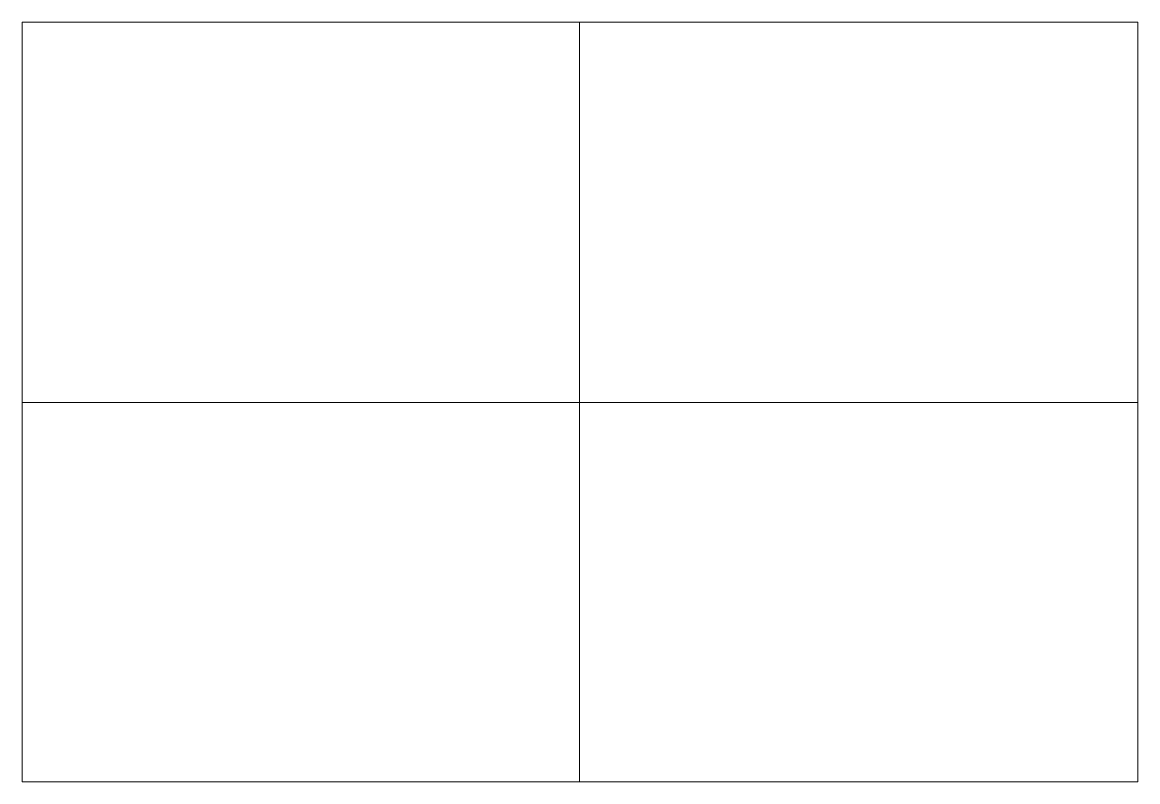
# Model space of a CAD drawing. Extents: x -14553 to 17595, y -13361 to 12610.
# Drawn here: x -14553 to -5794, y -5678 to 283 of the extents above; entities that cross this region are included whole.
import ezdxf
from ezdxf.lldxf.tags import DXFTag

# ---------------------------------------------------------------- set-up
doc = ezdxf.new("R2010")
doc.units = 0
doc.header["$LTSCALE"] = 0.5
doc.header["$MEASUREMENT"] = 0
doc.header["$XCLIPFRAME"] = 0
doc.layers.add('ESFR - 6in MAINS', color=7, linetype='ESFR 6 MAINS', lineweight=9, true_color=0xc6c7c4)
doc.styles.get("Standard").update_dxf_attribs({"font": 'SIMPLEX.SHX', "width": 0.75})
tags = doc.linetypes.add('ESFR 6 MAINS', pattern='A,0.25,-0.1,0,-0.1,0.25,-0.1,0,-0.1,["(6)",Standard,S=0.05,R=0,X=-0.05,Y=-0.025],-0.1,0,-0.1', length=1.1).pattern_tags.tags
tags[18] = DXFTag(74, 10)
picture_1 = doc.add_image_def('image5.jpg', size_in_pixel=(5760, 4320))
picture_2 = doc.add_image_def('image6.jpg', size_in_pixel=(5760, 4320))
picture_3 = doc.add_image_def('image7.jpg', size_in_pixel=(5760, 4320))
picture_4 = doc.add_image_def('image8.jpg', size_in_pixel=(5760, 4320))

msp = doc.modelspace()

# ---------------------------------------------------------------- pictures from other files: only their frames are drawn
at = {"layer": 'ESFR - 6in MAINS'}
image = msp.add_image(picture_1, insert=(-14646.23085, -3103.30352), size_in_units=(4608.45962, 3456.34472), dxfattribs=dict(at, fade=60))
image.set_boundary_path([(115.683173, 86.71398), (5584.038275, 3816.375395)])
image = msp.add_image(picture_3, insert=(-10333.76909, -3102.99838), size_in_units=(4608.45962, 3456.34472), dxfattribs=dict(at, fade=60))
image.set_boundary_path([(193.998698, 87.095368), (5673.171347, 3816.756784)])
image = msp.add_image(picture_2, insert=(-14646.23085, -5988.7655), size_in_units=(4608.45962, 3456.34472), dxfattribs=dict(at, fade=60))
image.set_boundary_path([(115.683173, 209.90764), (5584.038275, 3931.15566)])
image = msp.add_image(picture_4, insert=(-10333.76909, -5988.93084), size_in_units=(4608.45962, 3456.34472), dxfattribs=dict(at, fade=60))
image.set_boundary_path([(193.998698, 209.700985), (5673.171347, 3930.949005)])

doc.saveas('drawing.dxf')
